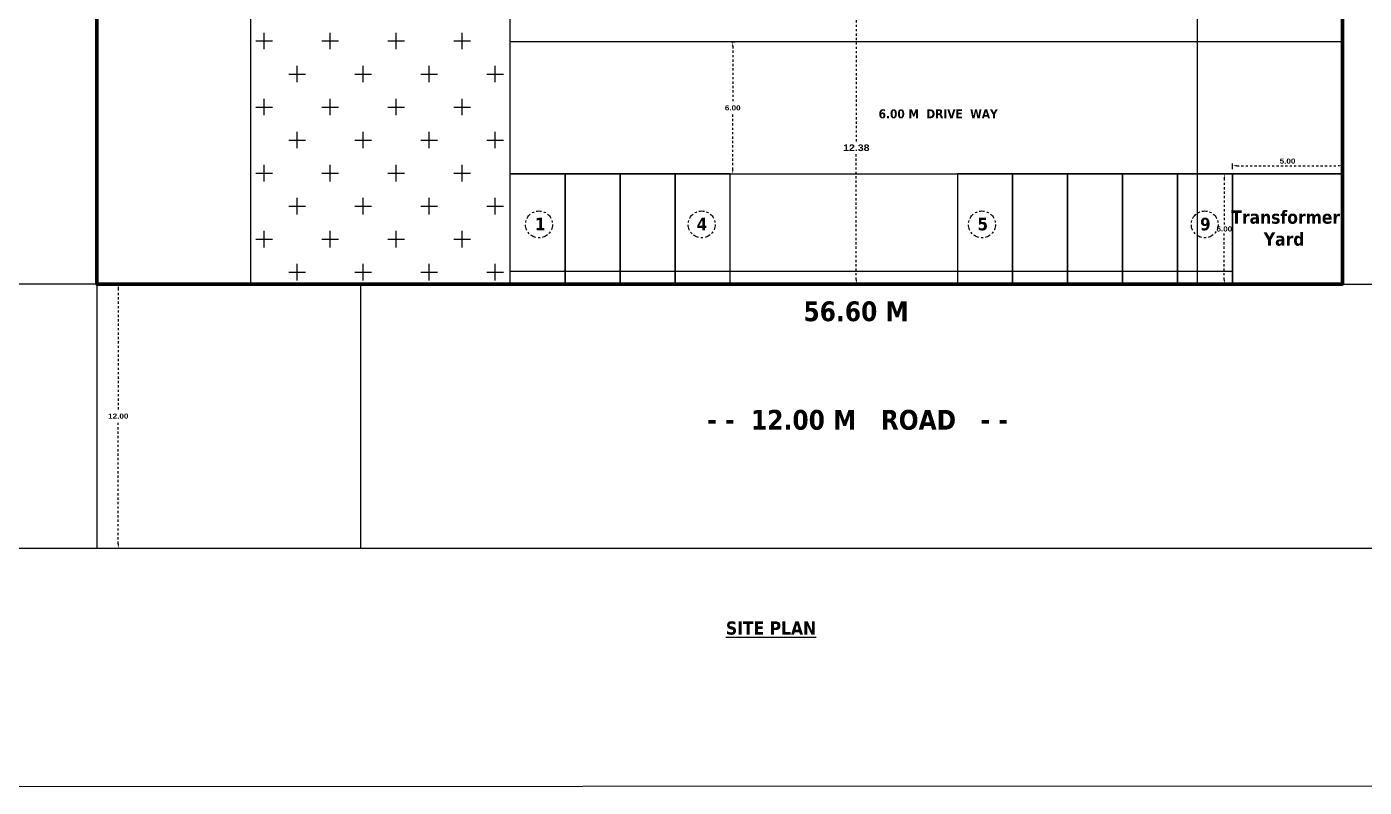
# Model space of a CAD drawing. Header units: metres. Extents: x 863 to 1571, y 626 to 804.
# Drawn here: x 1057.6 to 1118.4, y 660.6 to 695.2 of the extents above; entities that cross this region are included whole.
import ezdxf

# ---------------------------------------------------------------- set-up
doc = ezdxf.new("R2010")
doc.units = ezdxf.units.M
doc.header["$LTSCALE"] = 0.2
doc.header["$MEASUREMENT"] = 0
doc.header["$PDMODE"] = 2
doc.linetypes.add('CENTER', pattern=[2, 1.25, -0.25, 0.25, -0.25])
doc.linetypes.add('DOT2', pattern=[0.125, 0, -0.125])
doc.layers.get('0').update_dxf_attribs({"lineweight": 60})
for name, color, linetype in [('BLK_1_LVL_0_FRONT_SETBACK', 2, 'Continuous'), ('BLK_1_PLANTATION_GREENSTRIP', 7, 'Continuous'), ('Building-Line', 7, 'CENTER'), ('DIST_EXIT', 2, 'Continuous'), ('DRIVE_WAY', 1, 'Continuous'), ('OSR_PLAN', 171, 'Continuous'), ('PARKING_SLOT', 30, 'Continuous'), ('PER_AISLE_WIDTH', 4, 'Continuous'), ('PLOT_BOUNDARY', 70, 'Continuous'), ('ROAD_WIDTH', 70, 'Continuous'), ('TRANSFORMER_YARD', 1, 'Continuous')]:
    doc.layers.add(name, color=color, linetype=linetype)
doc.styles.get("Standard").update_dxf_attribs({"font": 'ariblk.ttf', "height": 0.23})
doc.styles.add('TXT', font='txt.shx')
doc.dimstyles.get("Standard").update_dxf_attribs({"dimtxt": 0.23, "dimasz": 0.2, "dimexe": 0.12, "dimexo": 0.0625, "dimgap": 0.09, "dimtad": 1, "dimtih": 1, "dimtoh": 1, "dimzin": 1, "dimdsep": 46, "dimtxsty": 'Standard', "dimcen": 0.09, "dimazin": 0, "dimtfac": 1, "dimtix": 1, "dimtofl": 0, "dimtmove": 0, "dimatfit": 0, "dimfxl": 0, "dimtolj": 1, "dimtzin": 0, "dimarcsym": 0})

# ---------------------------------------------------------------- blocks, each defined once
blk = doc.blocks.new('*D145')
at = {"layer": 'Defpoints', "color": 0, "lineweight": -2}
for p in [(1095.175, 695.86), (1095.175, 683.481), (1095.295, 683.481)]:
    blk.add_point(p, dxfattribs=at)
at = {"layer": 'DIST_EXIT', "color": 7, "lineweight": -2}
for p, q in [((1095.237, 695.86), (1095.395, 695.86)), ((1095.237, 683.481), (1095.395, 683.481))]:
    blk.add_line(p, q, dxfattribs=at)
at = {"layer": 'DIST_EXIT', "color": 7, "linetype": 'DOT2'}
for p, q in [((1095.295, 695.66), (1095.295, 689.915)), ((1095.295, 683.681), (1095.295, 689.425))]:
    blk.add_line(p, q, dxfattribs=at)
at = {"layer": 'DIST_EXIT', "color": 7, "lineweight": -2}
for points in [[(1095.262, 695.66), (1095.328, 695.66), (1095.295, 695.86)], [(1095.262, 683.681), (1095.328, 683.681), (1095.295, 683.481)]]:
    blk.add_solid(points, dxfattribs=at)
at = {"layer": 'DIST_EXIT', "color": 7, "lineweight": -2, "insert": (1095.295, 689.67), "char_height": 0.23, "attachment_point": 5}
blk.add_mtext('\\A1;{\\H1.30435x;12.38}', dxfattribs=at)
blk = doc.blocks.new('*D280')
at = {"layer": 'Defpoints', "color": 0, "lineweight": -2}
for p in [(1060.788, 683.481), (1060.788, 671.481), (1061.764, 671.481)]:
    blk.add_point(p, dxfattribs=at)
at = {"layer": 'ROAD_WIDTH', "color": 1, "lineweight": -2}
for p, q in [((1061.614, 683.481), (1061.864, 683.481)), ((1061.614, 671.481), (1061.864, 671.481))]:
    blk.add_line(p, q, dxfattribs=at)
at = {"layer": 'ROAD_WIDTH', "color": 1, "linetype": 'DOT2'}
for p, q in [((1061.764, 683.281), (1061.764, 677.69)), ((1061.764, 671.681), (1061.764, 677.272))]:
    blk.add_line(p, q, dxfattribs=at)
at = {"layer": 'ROAD_WIDTH', "color": 1, "lineweight": -2}
for points in [[(1061.731, 683.281), (1061.798, 683.281), (1061.764, 683.481)], [(1061.731, 671.681), (1061.798, 671.681), (1061.764, 671.481)]]:
    blk.add_solid(points, dxfattribs=at)
at = {"layer": 'ROAD_WIDTH', "color": 1, "lineweight": -2, "insert": (1061.764, 677.481), "char_height": 0.23, "attachment_point": 5}
blk.add_mtext('\\A1;12.00', dxfattribs=at)
blk = doc.blocks.new('*D281')
at = {"layer": 'Defpoints', "color": 0, "lineweight": -2}
for p in [(1089.56, 694.481), (1089.679, 694.481), (1089.56, 688.481)]:
    blk.add_point(p, dxfattribs=at)
at = {"layer": 'DRIVE_WAY', "color": 255, "lineweight": -2}
for p, q in [((1089.622, 694.481), (1089.779, 694.481)), ((1089.622, 688.481), (1089.779, 688.481))]:
    blk.add_line(p, q, dxfattribs=at)
at = {"layer": 'DRIVE_WAY', "color": 255, "linetype": 'DOT2'}
for p, q in [((1089.679, 694.281), (1089.679, 691.69)), ((1089.679, 688.681), (1089.679, 691.272))]:
    blk.add_line(p, q, dxfattribs=at)
at = {"layer": 'DRIVE_WAY', "color": 255, "lineweight": -2}
for points in [[(1089.646, 694.281), (1089.713, 694.281), (1089.679, 694.481)], [(1089.646, 688.681), (1089.713, 688.681), (1089.679, 688.481)]]:
    blk.add_solid(points, dxfattribs=at)
at = {"layer": 'DRIVE_WAY', "color": 255, "lineweight": -2, "insert": (1089.679, 691.481), "char_height": 0.23, "attachment_point": 5}
blk.add_mtext('\\A1;6.00', dxfattribs=at)
blk = doc.blocks.new('*D282')
at = {"layer": 'Defpoints', "color": 0, "lineweight": -2}
for p in [(1112.013, 688.481), (1112.385, 688.481), (1112.385, 683.481)]:
    blk.add_point(p, dxfattribs=at)
at = {"layer": 'TRANSFORMER_YARD', "color": 7, "lineweight": -2}
for p, q in [((1112.163, 688.481), (1111.913, 688.481)), ((1112.163, 683.481), (1111.913, 683.481))]:
    blk.add_line(p, q, dxfattribs=at)
at = {"layer": 'TRANSFORMER_YARD', "color": 7, "linetype": 'DOT2'}
for p, q in [((1112.013, 688.281), (1112.013, 686.19)), ((1112.013, 683.681), (1112.013, 685.772))]:
    blk.add_line(p, q, dxfattribs=at)
at = {"layer": 'TRANSFORMER_YARD', "color": 7, "lineweight": -2}
for points in [[(1111.98, 688.281), (1112.047, 688.281), (1112.013, 688.481)], [(1111.98, 683.681), (1112.047, 683.681), (1112.013, 683.481)]]:
    blk.add_solid(points, dxfattribs=at)
at = {"layer": 'TRANSFORMER_YARD', "color": 7, "lineweight": -2, "insert": (1112.013, 685.981), "char_height": 0.23, "attachment_point": 5}
blk.add_mtext('\\A1;5.00', dxfattribs=at)
blk = doc.blocks.new('*D283')
at = {"layer": 'Defpoints', "color": 0, "lineweight": -2}
for p in [(1112.385, 688.481), (1117.385, 688.855), (1117.385, 688.481)]:
    blk.add_point(p, dxfattribs=at)
at = {"layer": 'TRANSFORMER_YARD', "color": 7, "lineweight": -2}
for p, q in [((1112.385, 688.705), (1112.385, 688.955)), ((1117.385, 688.705), (1117.385, 688.955))]:
    blk.add_line(p, q, dxfattribs=at)
at = {"layer": 'TRANSFORMER_YARD', "color": 7, "linetype": 'DOT2'}
blk.add_line((1112.585, 688.855), (1117.185, 688.855), dxfattribs=at)
at = {"layer": 'TRANSFORMER_YARD', "color": 7, "lineweight": -2}
for points in [[(1112.585, 688.889), (1112.585, 688.822), (1112.385, 688.855)], [(1117.185, 688.889), (1117.185, 688.822), (1117.385, 688.855)]]:
    blk.add_solid(points, dxfattribs=at)
at = {"layer": 'TRANSFORMER_YARD', "color": 7, "lineweight": -2, "insert": (1114.885, 689.064), "char_height": 0.23, "attachment_point": 5}
blk.add_mtext('\\A1;5.00', dxfattribs=at)

msp = doc.modelspace()

# ---------------------------------------------------------------- hatches: boundary and pattern name
at = {"lineweight": -2}
h = msp.add_hatch(dxfattribs=at)
h.set_pattern_fill('CROSS', color=3, scale=6)
h.set_pattern_definition([(0, (399.014, -145.4812), (1.5, 1.5), [0.75, -2.25]), (90, (399.389, -145.8562), (-1.5, 1.5), [0.75, -2.25])])
h.paths.add_polyline_path([(1079.56, 727.296), (1079.41, 727.296), (1079.41, 727.526), (1079.56, 727.526), (1079.56, 728.27), (1079.56, 728.27), (1079.56, 729.18), (1079.56, 730.34), (1079.56, 730.34), (1079.56, 731.25), (1079.56, 732.03), (1079.41, 732.03), (1079.41, 732.26), (1079.56, 732.26), (1079.56, 735.301), (1067.788, 735.301), (1067.788, 683.481), (1079.56, 683.481), (1079.56, 702.616), (1079.41, 702.616), (1079.41, 702.846), (1079.56, 702.846), (1079.56, 706.706), (1079.41, 706.706), (1079.41, 706.936), (1079.56, 706.936), (1079.56, 710.796), (1079.41, 710.796), (1079.41, 711.026), (1079.56, 711.026), (1079.56, 714.886), (1079.41, 714.886), (1079.41, 715.116), (1079.56, 715.116), (1079.56, 716.119), (1079.56, 716.119), (1079.56, 717.919), (1079.56, 718.976), (1079.41, 718.976), (1079.41, 719.206), (1079.56, 719.206), (1079.56, 720.263), (1079.56, 720.263), (1079.56, 722.063), (1079.56, 723.066), (1079.41, 723.066), (1079.41, 723.296), (1079.56, 723.296)])

# ---------------------------------------------------------------- linework, layer by layer
for p, q in [((1060.787, 790.781), (1060.787, 683.481)), ((1067.788, 683.481), (1067.788, 756.692)), ((1060.787, 683.481), (1053.215, 683.481)), ((1060.785, 683.481), (1117.385, 683.481)), ((1117.384, 683.481), (1124.036, 683.481)), ((1117.384, 683.481), (1124.036, 683.481)), ((1053.215, 671.481), (1124.036, 671.481))]:
    msp.add_line(p, q, dxfattribs=at)
for points in [[(863.385, 660.625), (1156.028, 660.687), (1156.028, 802.75), (863.385, 802.688)], [(1079.56, 683.481), (1067.788, 683.481), (1067.788, 735.301), (1079.56, 735.301)], [(1112.385, 683.481), (1117.385, 683.481), (1117.385, 688.481), (1112.385, 688.481)]]:
    msp.add_lwpolyline(points, close=True, dxfattribs=at)
at = {"layer": 'BLK_1_LVL_0_FRONT_SETBACK', "color": 2, "lineweight": -2}
msp.add_lwpolyline([(1110.79, 698.506), (1099.88, 698.506), (1099.88, 695.86), (1090.47, 695.86), (1090.47, 698.506), (1079.56, 698.506), (1079.56, 683.481), (1110.79, 683.481)], close=True, dxfattribs=at)
at = {"layer": 'BLK_1_PLANTATION_GREENSTRIP', "color": 81, "lineweight": -2}
msp.add_lwpolyline([(1079.56, 683.481), (1112.385, 683.481), (1112.385, 684.05), (1079.56, 684.05)], close=True, dxfattribs=at)
at = {"layer": 'Building-Line', "color": 7, "lineweight": -2}
for centre in [(1080.878, 686.188), (1088.269, 686.188), (1101.003, 686.188), (1111.125, 686.188)]:
    msp.add_circle(centre, 0.611, dxfattribs=at)
at = {"layer": 'DRIVE_WAY', "color": 255, "linetype": 'ByBlock'}
msp.add_lwpolyline([(1067.788, 790.692), (1060.788, 790.692), (1060.788, 683.481), (1067.788, 683.481)], close=True, dxfattribs=at)
at = {"layer": 'DRIVE_WAY', "color": 255, "lineweight": -2}
msp.add_lwpolyline([(1079.56, 688.481), (1117.385, 688.481), (1117.385, 694.481), (1079.56, 694.481)], close=True, dxfattribs=at)
at = {"layer": 'OSR_PLAN', "color": 7, "lineweight": -2}
msp.add_lwpolyline([(1067.788, 735.301), (1079.56, 735.301), (1079.56, 683.481), (1067.788, 683.481)], close=True, dxfattribs=at)
at = {"layer": 'PARKING_SLOT', "color": 30, "lineweight": -2}
for points in [[(1082.06, 688.481), (1079.56, 688.481), (1079.56, 683.481), (1082.06, 683.481)], [(1084.56, 688.481), (1082.06, 688.481), (1082.06, 683.481), (1084.56, 683.481)], [(1087.06, 688.481), (1084.56, 688.481), (1084.56, 683.481), (1087.06, 683.481)], [(1089.56, 688.481), (1087.06, 688.481), (1087.06, 683.481), (1089.56, 683.481)], [(1102.385, 688.481), (1099.885, 688.481), (1099.885, 683.481), (1102.385, 683.481)], [(1104.885, 688.481), (1102.385, 688.481), (1102.385, 683.481), (1104.885, 683.481)], [(1107.385, 688.481), (1104.885, 688.481), (1104.885, 683.481), (1107.385, 683.481)], [(1109.885, 688.481), (1107.385, 688.481), (1107.385, 683.481), (1109.885, 683.481)], [(1112.385, 688.481), (1109.885, 688.481), (1109.885, 683.481), (1112.385, 683.481)]]:
    msp.add_lwpolyline(points, close=True, dxfattribs=at)
at = {"layer": 'PER_AISLE_WIDTH', "color": 5, "linetype": 'ByBlock'}
msp.add_lwpolyline([(1067.788, 790.692), (1060.788, 790.692), (1060.788, 683.481), (1067.788, 683.481)], close=True, dxfattribs=at)
at = {"layer": 'PER_AISLE_WIDTH', "color": 5, "lineweight": -2}
msp.add_lwpolyline([(1079.56, 688.481), (1117.385, 688.481), (1117.385, 694.481), (1079.56, 694.481)], close=True, dxfattribs=at)
at = {"layer": 'PLOT_BOUNDARY', "color": 70, "lineweight": 80}
msp.add_lwpolyline([(1060.788, 790.781), (1117.387, 791.181), (1117.385, 683.481), (1060.788, 683.481)], close=True, dxfattribs=at)
at = {"layer": 'ROAD_WIDTH', "color": 1, "lineweight": -2}
msp.add_lwpolyline([(1060.785, 683.481), (1060.785, 671.481), (1072.785, 671.481), (1072.785, 683.481)], close=True, dxfattribs=at)
at = {"layer": 'TRANSFORMER_YARD', "color": 7, "lineweight": -2}
msp.add_lwpolyline([(1112.385, 683.481), (1117.385, 683.481), (1117.385, 688.481), (1112.385, 688.481)], close=True, dxfattribs=at)

# ---------------------------------------------------------------- texts
at = {"insert": (1112.131, 686.822), "char_height": 0.6, "width": 88.00993, "attachment_point": 1}
msp.add_mtext('\\A1;{\\fTahoma|b1|i0|c0|p34;\\W0.80287; \\W1;Transformer \\P{\\W0.802868; }      Yard}', dxfattribs=at)
at = {"color": 7, "lineweight": -2, "char_height": 0.5729, "width": 2.68018, "attachment_point": 1, "style": 'TXT'}
for s, insert in [('{\\fTahoma|b1|i0|c0|p34;\\W4.98491; \\W1;1}', (1079.527, 686.493)), ('{\\fTahoma|b1|i0|c0|p34;\\W4.79074; \\W1;4}', (1086.918, 686.493)), ('{\\fTahoma|b1|i0|c0|p34;\\W4.89574; \\W1;5}', (1099.652, 686.493)), ('{\\fTahoma|b1|i0|c0|p34;\\W4.85658; \\W1;9}', (1109.774, 686.493))]:
    msp.add_mtext(s, dxfattribs=dict(at, insert=insert))
at = {"lineweight": -2, "style": 'TXT'}
for s, insert, char_height, width, attachment_point in [('{\\fTahoma|b1|i0|c0|p34;\\W9.13591;  \\W1;56.60 M}', (1086.137, 682.694), 0.9, 18.095, 1), ('{\\fTahoma|b1|i0|c0|p34;\\W5.26932; \\W1;- -  12.00 M   ROAD   - -}', (1086.572, 677.765), 0.9, 18.095, 1), ('{\\fTahoma|b1|i0|c0|p34;\\LSITE PLAN}', (1089.371, 667.545), 0.6, 15.16632, 7)]:
    msp.add_mtext(s, dxfattribs=dict(at, insert=insert, char_height=char_height, width=width, attachment_point=attachment_point))
at = {"layer": 'DRIVE_WAY', "color": 255, "lineweight": -2, "insert": (1096.306, 691.417), "char_height": 0.40841, "width": 5.78701, "attachment_point": 1, "style": 'TXT'}
msp.add_mtext('{\\fTahoma|b1|i0|c0|p34;6.00 M  DRIVE  WAY }', dxfattribs=at)

# ---------------------------------------------------------------- dimensions: what is measured, and where the dimension line sits
at = {"layer": 'DIST_EXIT', "color": 7, "lineweight": -2}
dim = msp.add_linear_dim(base=(1095.295, 683.481), p1=(1095.175, 695.86), p2=(1095.175, 683.481), angle=90, text='{\\H1.30435x;<>}', dimstyle='Standard', override={"dimtxt": 0.21, "dimexe": 0.1, "dimclrd": 7, "dimclre": 7, "dimclrt": 7, "dimfxl": 0.15, "dimlwd": 65535, "dimarcsym": 2}, dxfattribs=at)
dim.commit()
dim.dimension.update_dxf_attribs({"geometry": '*D145', "text_midpoint": (1095.295, 689.67)})
at = {"layer": 'DRIVE_WAY', "color": 255, "lineweight": -2}
dim = msp.add_linear_dim(base=(1089.679, 694.481), p1=(1089.56, 688.481), p2=(1089.56, 694.481), angle=90, dimstyle='Standard', override={"dimexe": 0.1, "dimclrd": 255, "dimclre": 255, "dimclrt": 255, "dimfxl": 0.15, "dimlwd": 65535, "dimarcsym": 2}, dxfattribs=at)
dim.commit()
dim.dimension.update_dxf_attribs({"geometry": '*D281', "text_midpoint": (1089.679, 691.481)})
at = {"layer": 'ROAD_WIDTH', "color": 1, "lineweight": -2}
dim = msp.add_linear_dim(base=(1061.764, 671.481), p1=(1060.788, 683.481), p2=(1060.788, 671.481), angle=90, dimstyle='Standard', override={"dimexe": 0.1, "dimclrd": 1, "dimclre": 1, "dimclrt": 1, "dimfxl": 0.15, "dimlwd": 65535, "dimarcsym": 2}, dxfattribs=at)
dim.commit()
dim.dimension.update_dxf_attribs({"geometry": '*D280', "text_midpoint": (1061.764, 677.481)})
at = {"layer": 'TRANSFORMER_YARD', "color": 7, "lineweight": -2}
dim = msp.add_linear_dim(base=(1117.385, 688.855), p1=(1112.385, 688.481), p2=(1117.385, 688.481), dimstyle='Standard', override={"dimexe": 0.1, "dimclrd": 7, "dimclre": 7, "dimclrt": 7, "dimfxl": 0.15, "dimlwd": 65535, "dimarcsym": 2}, dxfattribs=at)
dim.commit()
dim.dimension.update_dxf_attribs({"geometry": '*D283', "text_midpoint": (1114.885, 689.064)})
dim = msp.add_linear_dim(base=(1112.013, 688.481), p1=(1112.385, 683.481), p2=(1112.385, 688.481), angle=90, dimstyle='Standard', override={"dimexe": 0.1, "dimclrd": 7, "dimclre": 7, "dimclrt": 7, "dimfxl": 0.15, "dimlwd": 65535, "dimarcsym": 2}, dxfattribs=at)
dim.commit()
dim.dimension.update_dxf_attribs({"geometry": '*D282', "text_midpoint": (1112.013, 685.981)})

doc.saveas('drawing.dxf')
